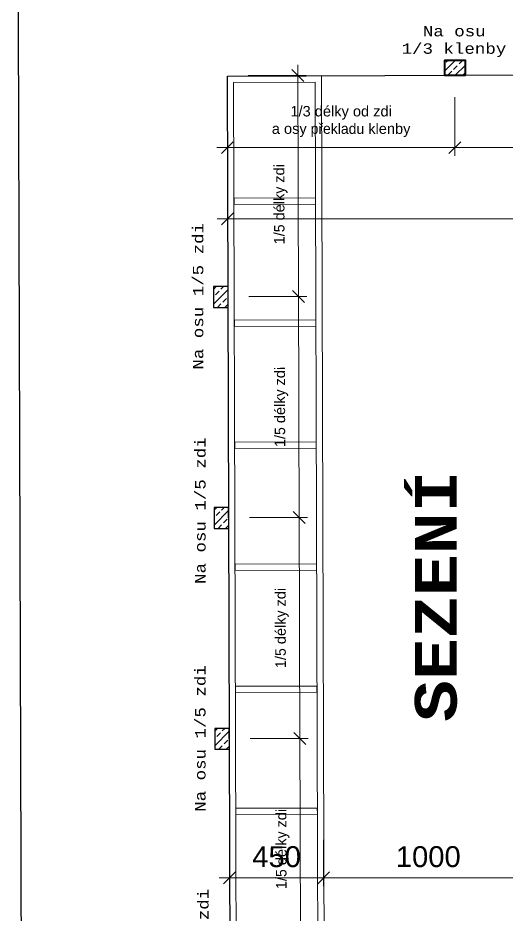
# Model space of a CAD drawing. Header units: millimetres. Extents: x -934 to 41066, y -946 to 28754.
# Drawn here: x 6608 to 8949, y 8085 to 12378 of the extents above; entities that cross this region are included whole.
import ezdxf

# ---------------------------------------------------------------- set-up
doc = ezdxf.new("R2010")
doc.units = ezdxf.units.MM
doc.linetypes.add('čárka 4', pattern=[240, 150, -90])
for name, color, linetype, lineweight in [('A_popis.exterdoprava_Pero_č.__15', 7, 'Continuous', 13), ('A_zdi.kce_Pero_č.__1', 7, 'Continuous', 30), ('bar', 1, 'Continuous', 18), ('bouraní kce', 1, 'čárka 4', 40), ('C_zarizovaky_Pero_č.__1', 7, 'Continuous', 5), ('koty niky', 1, 'Continuous', 13), ('pohled', 135, 'Continuous', 18)]:
    doc.layers.add(name, color=color, linetype=linetype, lineweight=lineweight)
doc.layers.add('C_zarizovaky', color=7, linetype='Continuous')
doc.styles.add('GENERATED_STYLE_1', font='Courier New Bold.ttf')
doc.styles.add('GENERATED_STYLE_2', font='Courier New.ttf')
doc.styles.get("Standard").update_dxf_attribs({"font": 'Arial.ttf'})
doc.dimstyles.new('1-50', dxfattribs={"dimtxt": 100, "dimasz": 150, "dimexe": 50, "dimexo": 500, "dimgap": 50, "dimtad": 1, "dimdec": 0, "dimtxsty": 'Standard', "dimblk": 'ARCHTICK', "dimblk1": 'ARCHTICK', "dimblk2": 'ARCHTICK', "dimcen": 2.5, "dimdle": 50, "dimclrd": 256, "dimclre": 256, "dimadec": 0, "dimazin": 0, "dimtfac": 1, "dimtdec": 0, "dimtmove": 1, "dimatfit": 3, "dimldrblk": 'ARCHTICK', "dimfxl": 1, "dimlwd": -1, "dimlwe": -1, "dimarcsym": 0})

# ---------------------------------------------------------------- blocks, each defined once
blk = doc.blocks.new('_ARCHTICK')
at = {"ltscale": 20}
for p, q in [((-0.71, -0.71), (0.71, 0.71)), ((0, 0), (0, 0))]:
    blk.add_line(p, q, dxfattribs=at)
blk = doc.blocks.new('*D342')
at = {"layer": 'Defpoints', "color": 0, "transparency": 16777216}
for p in [(7610.8, 12099.6), (8699.7, 12099), (8699.7, 11757.4)]:
    blk.add_point(p, dxfattribs=at)
at = {"layer": 'koty niky', "transparency": 16777216}
for p, q in [((7610.8, 11999.6), (7610.8, 11717.4)), ((8699.7, 11999), (8699.7, 11717.4)), ((7560.8, 11757.4), (8749.7, 11757.4))]:
    blk.add_line(p, q, dxfattribs=at)
at = {"layer": 'koty niky', "transparency": 16777216, "xscale": 40, "yscale": 40, "zscale": 40, "rotation": 180}
blk.add_blockref('_ARCHTICK', (7610.8, 11757.4), dxfattribs=at)
at = {"layer": 'koty niky', "transparency": 16777216, "xscale": 40, "yscale": 40, "zscale": 40}
blk.add_blockref('_ARCHTICK', (8699.7, 11757.4), dxfattribs=at)
at = {"layer": 'koty niky', "color": 0, "transparency": 16777216, "insert": (8155.2, 11882.4), "char_height": 50, "attachment_point": 5}
blk.add_mtext('1/3 délky od zdi {\\Ftxt|c238;\\P}a osy{\\Ftxt|c238; překladu} klenby', dxfattribs=at)
blk = doc.blocks.new('*D313')
at = {"layer": 'Defpoints', "color": 0, "transparency": 16777216}
for p in [(16273.6, 12135.4), (7611.8, 12099.6), (16273.6, 11416.8)]:
    blk.add_point(p, dxfattribs=at)
at = {"layer": 'pohled', "transparency": 16777216}
for p, q in [((16273.6, 12035.4), (16273.6, 11376.8)), ((7611.8, 11999.6), (7611.8, 11376.8)), ((7561.8, 11416.8), (16323.6, 11416.8))]:
    blk.add_line(p, q, dxfattribs=at)
at = {"layer": 'pohled', "transparency": 16777216, "xscale": 40, "yscale": 40, "zscale": 40, "rotation": 180}
blk.add_blockref('_ARCHTICK', (7611.8, 11416.8), dxfattribs=at)
at = {"layer": 'pohled', "transparency": 16777216, "xscale": 40, "yscale": 40, "zscale": 40}
blk.add_blockref('_ARCHTICK', (16273.6, 11416.8), dxfattribs=at)
at = {"layer": 'pohled', "color": 0, "transparency": 16777216, "insert": (11942.7, 11517.5), "char_height": 100, "attachment_point": 5}
blk.add_mtext('8662', dxfattribs=at)
blk = doc.blocks.new('*D319')
at = {"layer": 'Defpoints', "color": 0, "ltscale": 0.5, "transparency": 16777216}
for p in [(7621.3, 8565.9), (8071.4, 8545.3), (8071.4, 8263.4)]:
    blk.add_point(p, dxfattribs=at)
at = {"layer": 'pohled', "ltscale": 0.5, "transparency": 16777216}
for p, q in [((7621.3, 8465.9), (7621.3, 8223.4)), ((8071.4, 8445.3), (8071.4, 8223.4)), ((7571.3, 8263.4), (8121.4, 8263.4))]:
    blk.add_line(p, q, dxfattribs=at)
at = {"layer": 'pohled', "ltscale": 0.5, "transparency": 16777216, "xscale": 40, "yscale": 40, "zscale": 40, "rotation": 180}
blk.add_blockref('_ARCHTICK', (7621.3, 8263.4), dxfattribs=at)
at = {"layer": 'pohled', "ltscale": 0.5, "transparency": 16777216, "xscale": 40, "yscale": 40, "zscale": 40}
blk.add_blockref('_ARCHTICK', (8071.4, 8263.4), dxfattribs=at)
at = {"layer": 'pohled', "color": 0, "ltscale": 0.5, "transparency": 16777216, "insert": (7846.4, 8364), "char_height": 100, "attachment_point": 5}
blk.add_mtext('450', dxfattribs=at)
blk = doc.blocks.new('*D320')
at = {"layer": 'Defpoints', "color": 0, "ltscale": 0.5, "transparency": 16777216}
for p in [(8071.4, 8545.3), (9073, 8263.4), (9073, 8252.7)]:
    blk.add_point(p, dxfattribs=at)
at = {"layer": 'pohled', "ltscale": 0.5, "transparency": 16777216}
for p, q in [((8071.4, 8445.3), (8071.4, 8223.4)), ((9073, 8352.7), (9073, 8303.4)), ((8021.4, 8263.4), (9123, 8263.4))]:
    blk.add_line(p, q, dxfattribs=at)
at = {"layer": 'pohled', "ltscale": 0.5, "transparency": 16777216, "xscale": 40, "yscale": 40, "zscale": 40, "rotation": 180}
blk.add_blockref('_ARCHTICK', (8071.4, 8263.4), dxfattribs=at)
at = {"layer": 'pohled', "ltscale": 0.5, "transparency": 16777216, "xscale": 40, "yscale": 40, "zscale": 40}
blk.add_blockref('_ARCHTICK', (9073, 8263.4), dxfattribs=at)
at = {"layer": 'pohled', "color": 0, "ltscale": 0.5, "transparency": 16777216, "insert": (8572.2, 8364), "char_height": 100, "attachment_point": 5}
blk.add_mtext('1000', dxfattribs=at)
blk = doc.blocks.new('Deska_46', base_point=(9519.9, -71959.5))
at = {"layer": 'C_zarizovaky_Pero_č.__1', "color": 7, "linetype": 'Continuous', "lineweight": 5, "flags": 128}
for points in [[(9519.9, -71959.5), (9367.5, -66676.1), (8917.7, -66689.1), (9070.1, -71972.5)], [(8948.5, -66718.2), (9099.2, -71941.6), (9489, -71930.4), (9338.4, -66706.9)]]:
    blk.add_lwpolyline(points, close=True, dxfattribs=at)
blk = doc.blocks.new('Deska_53', base_point=(9439.4, -70209.2))
at = {"layer": 'C_zarizovaky_Pero_č.__1', "color": 7, "linetype": 'Continuous', "lineweight": 5, "flags": 128}
blk.add_lwpolyline([(9439.4, -70209.2), (9438.5, -70179.2), (9048.7, -70190.5), (9049.6, -70220.5)], close=True, dxfattribs=at)
blk = doc.blocks.new('Deska_55', base_point=(9422.6, -69625.5))
at = {"layer": 'C_zarizovaky_Pero_č.__1', "color": 7, "linetype": 'Continuous', "lineweight": 5, "flags": 128}
blk.add_lwpolyline([(9422.6, -69625.5), (9421.7, -69595.5), (9031.9, -69606.8), (9032.7, -69636.8)], close=True, dxfattribs=at)
blk = doc.blocks.new('Deska_57', base_point=(9405.7, -69041.8))
at = {"layer": 'C_zarizovaky_Pero_č.__1', "color": 7, "linetype": 'Continuous', "lineweight": 5, "flags": 128}
blk.add_lwpolyline([(9405.7, -69041.8), (9404.9, -69011.8), (9015, -69023.1), (9015.9, -69053)], close=True, dxfattribs=at)
blk = doc.blocks.new('Deska_59', base_point=(9388.9, -68458.1))
at = {"layer": 'C_zarizovaky_Pero_č.__1', "color": 7, "linetype": 'Continuous', "lineweight": 5, "flags": 128}
blk.add_lwpolyline([(9388.9, -68458.1), (9388, -68428.1), (8998.2, -68439.4), (8999, -68469.3)], close=True, dxfattribs=at)
blk = doc.blocks.new('Deska_61', base_point=(9372, -67874.4))
at = {"layer": 'C_zarizovaky_Pero_č.__1', "color": 7, "linetype": 'Continuous', "lineweight": 5, "flags": 128}
blk.add_lwpolyline([(9372, -67874.4), (9371.2, -67844.4), (8981.3, -67855.6), (8982.2, -67885.6)], close=True, dxfattribs=at)
blk = doc.blocks.new('Deska_63', base_point=(9355.2, -67290.7))
at = {"layer": 'C_zarizovaky_Pero_č.__1', "color": 7, "linetype": 'Continuous', "lineweight": 5, "flags": 128}
blk.add_lwpolyline([(9355.2, -67290.7), (9354.3, -67260.7), (8964.5, -67271.9), (8965.4, -67301.9)], close=True, dxfattribs=at)
blk = doc.blocks.new('*D268')
at = {"layer": 'Defpoints', "color": 0, "transparency": 16777216}
for p in [(9923, 12108.8), (8699.6, 12099.6), (9923, 11757.4)]:
    blk.add_point(p, dxfattribs=at)
at = {"layer": 'koty niky', "transparency": 16777216}
for p, q in [((8699.6, 11999.6), (8699.6, 11717.4)), ((9923, 12008.8), (9923, 11717.4)), ((8649.6, 11757.4), (9973, 11757.4))]:
    blk.add_line(p, q, dxfattribs=at)
at = {"layer": 'koty niky', "transparency": 16777216, "xscale": 40, "yscale": 40, "zscale": 40, "rotation": 180}
blk.add_blockref('_ARCHTICK', (8699.6, 11757.4), dxfattribs=at)
at = {"layer": 'koty niky', "transparency": 16777216, "xscale": 40, "yscale": 40, "zscale": 40}
blk.add_blockref('_ARCHTICK', (9923, 11757.4), dxfattribs=at)
at = {"layer": 'koty niky', "color": 0, "transparency": 16777216, "insert": (9311.3, 11882.4), "char_height": 50, "attachment_point": 5}
blk.add_mtext('1/3 délky od zdi {\\Ftxt|c238;\\P}a osy{\\Ftxt|c238; překladu} klenby', dxfattribs=at)
blk = doc.blocks.new('*D227')
at = {"layer": 'Defpoints', "color": 0, "transparency": 16777216}
for p in [(7620.2, 8929.2), (7957.5, 8930.2), (7623.4, 7871.6)]:
    blk.add_point(p, dxfattribs=at)
at = {"layer": 'koty niky', "transparency": 16777216}
for p, q in [((7960.9, 7822.6), (7957.4, 8980.2)), ((7720.2, 8929.5), (7997.5, 8930.3)), ((7723.4, 7871.9), (8000.7, 7872.7))]:
    blk.add_line(p, q, dxfattribs=at)
at = {"layer": 'koty niky', "transparency": 16777216, "xscale": 40, "yscale": 40, "zscale": 40}
for p, rotation in [((7957.5, 8930.2), 90.17141048758411), ((7960.7, 7872.6), 270.1714104875841)]:
    blk.add_blockref('_ARCHTICK', p, dxfattribs=dict(at, rotation=rotation))
at = {"layer": 'koty niky', "color": 0, "transparency": 16777216, "insert": (7875.8, 8401.2), "char_height": 50, "attachment_point": 5, "rotation": 90.1714}
blk.add_mtext('1/{\\Ftxt|c238;5} délk{\\Ftxt|c238;y }zdi ', dxfattribs=at)
blk = doc.blocks.new('*D228')
at = {"layer": 'Defpoints', "color": 0, "transparency": 16777216}
for p in [(7617.1, 9986.7), (7954.4, 9987.7), (7620.2, 8929.2)]:
    blk.add_point(p, dxfattribs=at)
at = {"layer": 'koty niky', "transparency": 16777216}
for p, q in [((7957.7, 8880.2), (7954.2, 10037.7)), ((7717.1, 9987), (7994.4, 9987.9)), ((7720.2, 8929.5), (7997.5, 8930.3))]:
    blk.add_line(p, q, dxfattribs=at)
at = {"layer": 'koty niky', "transparency": 16777216, "xscale": 40, "yscale": 40, "zscale": 40}
for p, rotation in [((7954.4, 9987.7), 90.17141048758411), ((7957.5, 8930.2), 270.1714104875841)]:
    blk.add_blockref('_ARCHTICK', p, dxfattribs=dict(at, rotation=rotation))
at = {"layer": 'koty niky', "color": 0, "transparency": 16777216, "insert": (7872.6, 9458.7), "char_height": 50, "attachment_point": 5, "rotation": 90.1714}
blk.add_mtext('1/{\\Ftxt|c238;5} délk{\\Ftxt|c238;y }zdi ', dxfattribs=at)
blk = doc.blocks.new('*D229')
at = {"layer": 'Defpoints', "color": 0, "transparency": 16777216}
for p in [(7613.9, 11044.3), (7951.2, 11045.3), (7617.1, 9986.7)]:
    blk.add_point(p, dxfattribs=at)
at = {"layer": 'koty niky', "transparency": 16777216}
for p, q in [((7954.5, 9937.7), (7951.1, 11095.3)), ((7713.9, 11044.6), (7991.2, 11045.4)), ((7717.1, 9987), (7994.4, 9987.9))]:
    blk.add_line(p, q, dxfattribs=at)
at = {"layer": 'koty niky', "transparency": 16777216, "xscale": 40, "yscale": 40, "zscale": 40}
for p, rotation in [((7951.2, 11045.3), 90.17141048758411), ((7954.4, 9987.7), 270.1714104875841)]:
    blk.add_blockref('_ARCHTICK', p, dxfattribs=dict(at, rotation=rotation))
at = {"layer": 'koty niky', "color": 0, "transparency": 16777216, "insert": (7869.5, 10516.3), "char_height": 50, "attachment_point": 5, "rotation": 90.1714}
blk.add_mtext('1/{\\Ftxt|c238;5} délk{\\Ftxt|c238;y }zdi ', dxfattribs=at)
blk = doc.blocks.new('*D230')
at = {"layer": 'Defpoints', "color": 0, "transparency": 16777216}
for p in [(7610.8, 12101.8), (7948.1, 12102.8), (7613.9, 11044.3)]:
    blk.add_point(p, dxfattribs=at)
at = {"layer": 'koty niky', "transparency": 16777216}
for p, q in [((7951.4, 10995.3), (7947.9, 12152.8)), ((7710.8, 12102.1), (7988.1, 12103)), ((7713.9, 11044.6), (7991.2, 11045.4))]:
    blk.add_line(p, q, dxfattribs=at)
at = {"layer": 'koty niky', "transparency": 16777216, "xscale": 40, "yscale": 40, "zscale": 40}
for p, rotation in [((7948.1, 12102.8), 90.17141048758411), ((7951.2, 11045.3), 270.1714104875841)]:
    blk.add_blockref('_ARCHTICK', p, dxfattribs=dict(at, rotation=rotation))
at = {"layer": 'koty niky', "color": 0, "transparency": 16777216, "insert": (7866.3, 11486.4), "char_height": 50, "attachment_point": 5, "rotation": 90.1714}
blk.add_mtext('1/{\\Ftxt|c238;5} délk{\\Ftxt|c238;y }zdi ', dxfattribs=at)

msp = doc.modelspace()

# ---------------------------------------------------------------- hatches: boundary and pattern name
at = {"layer": 'bar', "ltscale": 0.5}
h = msp.add_hatch(dxfattribs=at)
h.set_pattern_fill('ANSI33', color=1, scale=200)
h.set_pattern_definition([(45, (58385.35, 169551.085), (-35.355339, 35.355339), []), (45, (58420.704, 169551.085), (-35.355339, 35.355339), [25, -12.5])])
h.paths.add_polyline_path([(8749.6, 12173.8), (8649.6, 12173.8), (8649.6, 12103.9), (8749.6, 12104.3)])
h = msp.add_hatch(dxfattribs=at)
h.set_pattern_fill('ANSI33', color=1, scale=200)
h.set_pattern_definition([(45, (58385.8, 169401.287), (-35.355339, 35.355339), []), (45, (58421.154, 169401.287), (-35.355339, 35.355339), [25, -12.5])])
h.paths.add_polyline_path([(7613.8, 11092.6), (7543.8, 11092.4), (7544.1, 10992.4), (7614.1, 10992.6)])
h = msp.add_hatch(dxfattribs=at)
h.set_pattern_fill('ANSI33', color=1, scale=200)
h.set_pattern_definition([(45, (58388.957, 168344.29), (-35.355339, 35.355339), []), (45, (58424.31, 168344.29), (-35.355339, 35.355339), [25, -12.5])])
h.paths.add_polyline_path([(7616.9, 10035.6), (7546.9, 10035.4), (7547.2, 9935.4), (7617.2, 9935.6)])
h = msp.add_hatch(dxfattribs=at)
h.set_pattern_fill('ANSI33', color=1, scale=200)
h.set_pattern_definition([(45, (58392.115, 167287.296), (-35.355339, 35.355339), []), (45, (58427.47, 167287.296), (-35.355339, 35.355339), [25, -12.5])])
h.paths.add_polyline_path([(7620.1, 8978.6), (7550.1, 8978.4), (7550.4, 8878.4), (7620.4, 8878.6)])

# ---------------------------------------------------------------- linework, layer by layer
at = {"layer": 'A_zdi.kce_Pero_č.__1', "ltscale": 0.5}
msp.add_lwpolyline([(7610.8, 12099.6), (16273.6, 12135.4), (16270, 12899.4), (14841.2, 12894.3)], dxfattribs=at)
at = {"layer": 'A_zdi.kce_Pero_č.__1', "color": 7, "linetype": 'Continuous', "lineweight": 30, "flags": 128}
for points in [[(6608.5, 12860.5), (6629.6, 5814.1)], [(7626.6, 6814.1), (7610.8, 12099.6)]]:
    msp.add_lwpolyline(points, dxfattribs=at)
at = {"layer": 'bouraní kce', "linetype": 'Continuous'}
msp.add_lwpolyline([(8749.6, 12103.8), (8749.6, 12173.8), (8649.6, 12173.8), (8649.6, 12103.8)], close=True, dxfattribs=at)
at = {"layer": 'bouraní kce', "linetype": 'Continuous', "lineweight": 30, "ltscale": 0.5, "flags": 128}
for points in [[(7614.1, 10992.6), (7613.8, 11092.6), (7543.8, 11092.4), (7544.1, 10992.4)], [(7617.2, 9935.6), (7616.9, 10035.6), (7546.9, 10035.4), (7547.2, 9935.4)], [(7620.4, 8878.6), (7620.1, 8978.6), (7550.1, 8978.4), (7550.4, 8878.4)]]:
    msp.add_lwpolyline(points, close=True, dxfattribs=at)

# ---------------------------------------------------------------- block references
at = {"layer": 'C_zarizovaky', "color": 7, "linetype": 'Continuous', "lineweight": 5, "rotation": 358.518874422707}
for name, p in [('Deska_46', (8076.6, 6815.4)), ('Deska_63', (8032.6, 11486.9)), ('Deska_61', (8034.4, 10903)), ('Deska_59', (8036.1, 10319)), ('Deska_57', (8037.8, 9735.1)), ('Deska_55', (8039.6, 9151.1)), ('Deska_53', (8041.3, 8567.2))]:
    msp.add_blockref(name, p, dxfattribs=at)

# ---------------------------------------------------------------- texts
at = {"layer": 'A_popis.exterdoprava_Pero_č.__15', "color": 1, "linetype": 'Continuous', "lineweight": 13, "insert": (8699.6, 12190.6), "char_height": 50, "attachment_point": 7, "style": 'GENERATED_STYLE_2'}
msp.add_mtext('\\A1;\\pi-153.4188;{\\fCourier New|b0|i0|c238|p53;Na osu \\P\\pi-255.12821;1/3 klenby}', dxfattribs=at)
at = {"layer": 'A_popis.exterdoprava_Pero_č.__15', "color": 1, "linetype": 'Continuous', "lineweight": 13, "char_height": 50, "attachment_point": 7, "rotation": 90, "style": 'GENERATED_STYLE_2'}
for insert in [(7496.6, 10695.3), (7507.3, 9669.7), (7507.1, 8579.3), (7521.5, 7509.3)]:
    msp.add_mtext('\\A1;{\\fCourier New|b0|i0|c238|p53;Na osu 1/5 zdi}', dxfattribs=dict(at, insert=insert))
at = {"layer": 'A_popis.exterdoprava_Pero_č.__15', "color": 7, "linetype": 'Continuous', "lineweight": 13, "insert": (8711.2, 9009.7), "char_height": 200, "attachment_point": 7, "rotation": 90, "style": 'GENERATED_STYLE_1'}
msp.add_mtext('\\A1;{\\fCourier New|b1|i0|c238|p53;SEZENÍ}', dxfattribs=at)

# ---------------------------------------------------------------- dimensions: what is measured, and where the dimension line sits
at = {"layer": 'koty niky'}
for base, p1, p2, angle, text, override, picture, middle in [((8699.7, 11757.4), (7610.8, 12099.6), (8699.7, 12099), 180, '1/3 délky od zdi {\\Ftxt|c238;\\P}a osy{\\Ftxt|c238; překladu} klenby', {"dimtxt": 50, "dimasz": 40, "dimexe": 40, "dimexo": 100}, '*D342', (8155.2, 11757.4)), ((9923, 11757.4), (8699.6, 12099.6), (9923, 12108.8), 180, '1/3 délky od zdi {\\Ftxt|c238;\\P}a osy{\\Ftxt|c238; překladu} klenby', {"dimtxt": 50, "dimasz": 40, "dimexe": 40, "dimexo": 100}, '*D268', (9311.3, 11757.4)), ((7948.1, 12102.8), (7613.9, 11044.3), (7610.8, 12101.8), 270.1714, '1/{\\Ftxt|c238;5} délk{\\Ftxt|c238;y }zdi ', {"dimtxt": 50, "dimasz": 40, "dimexe": 40, "dimexo": 100, "dimtad": 4}, '*D230', (7949.6, 11486.7)), ((7951.2, 11045.3), (7617.1, 9986.7), (7613.9, 11044.3), 270.1714, '1/{\\Ftxt|c238;5} délk{\\Ftxt|c238;y }zdi ', {"dimtxt": 50, "dimasz": 40, "dimexe": 40, "dimexo": 100, "dimtad": 4}, '*D229', (7952.8, 10516.5)), ((7954.4, 9987.7), (7620.2, 8929.2), (7617.1, 9986.7), 270.1714, '1/{\\Ftxt|c238;5} délk{\\Ftxt|c238;y }zdi ', {"dimtxt": 50, "dimasz": 40, "dimexe": 40, "dimexo": 100, "dimtad": 4}, '*D228', (7956, 9459)), ((7957.5, 8930.2), (7623.4, 7871.6), (7620.2, 8929.2), 270.1714, '1/{\\Ftxt|c238;5} délk{\\Ftxt|c238;y }zdi ', {"dimtxt": 50, "dimasz": 40, "dimexe": 40, "dimexo": 100, "dimtad": 4}, '*D227', (7959.1, 8401.4))]:
    dim = msp.add_linear_dim(base=base, p1=p1, p2=p2, angle=angle, text=text, dimstyle='1-50', override=override, dxfattribs=at)
    dim.commit()
    dim.dimension.update_dxf_attribs({"geometry": picture, "text_midpoint": middle, "dimtype": 160})
at = {"layer": 'pohled'}
dim = msp.add_linear_dim(base=(16273.6, 11416.8), p1=(7611.8, 12099.6), p2=(16273.6, 12135.4), angle=180, dimstyle='1-50', override={"dimtxt": 100, "dimasz": 40, "dimexe": 40, "dimexo": 100}, dxfattribs=at)
dim.commit()
dim.dimension.update_dxf_attribs({"geometry": '*D313', "text_midpoint": (11942.7, 11517.5)})
at = {"layer": 'pohled', "ltscale": 0.5}
for base, p1, p2, text, picture, middle in [((8071.4, 8263.4), (7621.3, 8565.9), (8071.4, 8545.3), '450', '*D319', (7846.4, 8364)), ((9073, 8263.4), (8071.4, 8545.3), (9073, 8252.7), '1000', '*D320', (8572.2, 8364))]:
    dim = msp.add_linear_dim(base=base, p1=p1, p2=p2, angle=180, text=text, dimstyle='1-50', override={"dimtxt": 100, "dimasz": 40, "dimexe": 40, "dimexo": 100}, dxfattribs=at)
    dim.commit()
    dim.dimension.update_dxf_attribs({"geometry": picture, "text_midpoint": middle})

doc.saveas('drawing.dxf')
